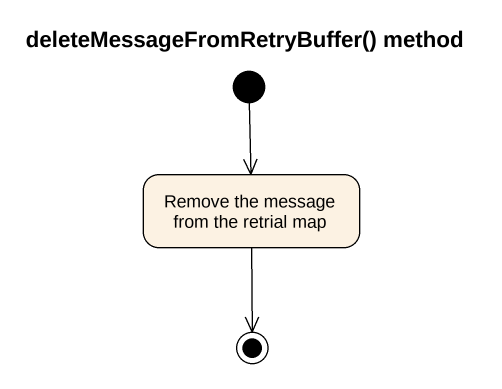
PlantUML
@startuml
title deleteMessageFromRetryBuffer() method
hide empty description
state "Remove the message from the retrial map" as Remove_the_message_from_the
[*] --> Remove_the_message_from_the
Remove_the_message_from_the --> [*]
@enduml
